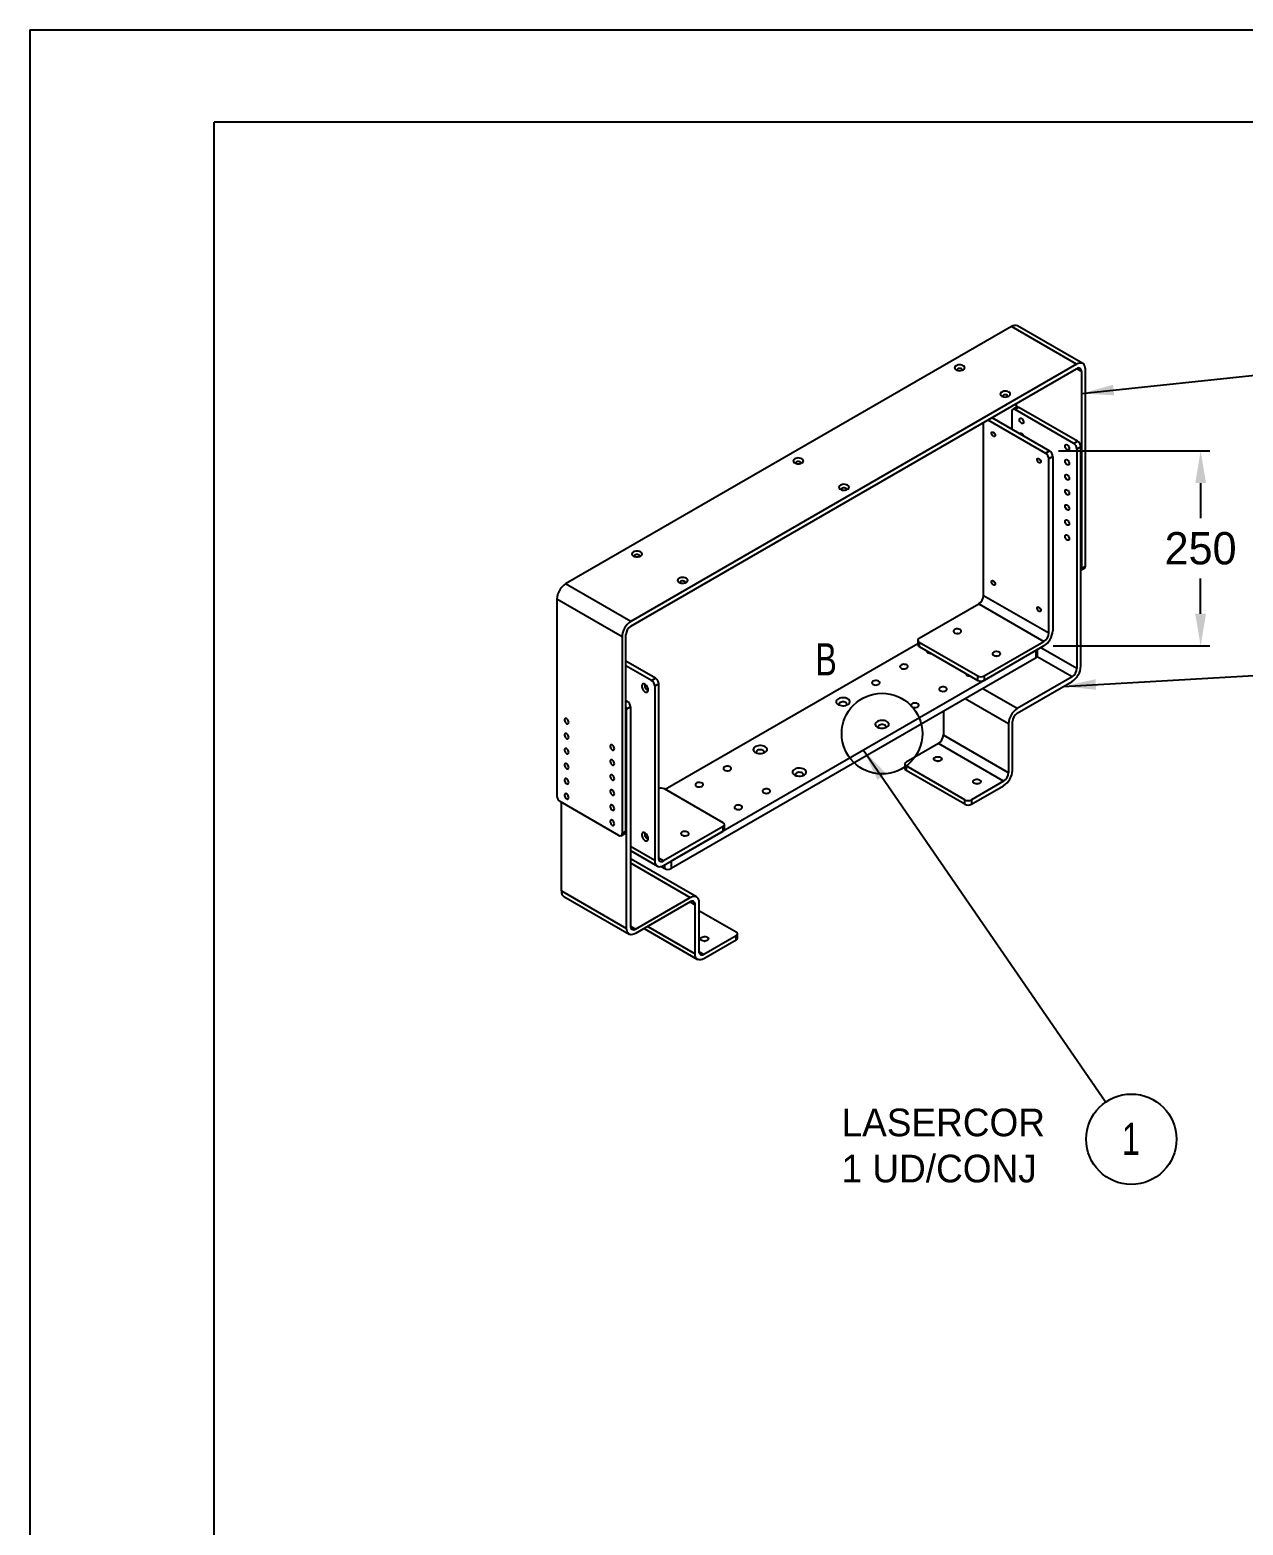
# Model space of a CAD drawing. Extents: x 0 to 4200, y 0 to 2970.
# Drawn here: x 0 to 1316, y 1348 to 2970 of the extents above; entities that cross this region are included whole.
import ezdxf

# ---------------------------------------------------------------- set-up
doc = ezdxf.new("R2010")
doc.units = 0
doc.header["$LTSCALE"] = 10
doc.header["$PDSIZE"] = -1
doc.layers.get('0').update_dxf_attribs({"linetype": 'CONTINUOUS'})
doc.layers.get('Defpoints').update_dxf_attribs({"linetype": 'CONTINUOUS'})
doc.layers.add('FORMATO', color=7, linetype='CONTINUOUS')
doc.styles.add('SLDTEXTSTYLE1', font='TXT', dxfattribs={"width": 0.75})
doc.dimstyles.new('ISO-25', dxfattribs={"dimtxt": 2.5, "dimasz": 2.5, "dimexe": 1.25, "dimexo": 0.625, "dimtad": 1, "dimdsep": 46, "dimtxsty": 'Standard', "dimcen": 2.5, "dimadec": 0, "dimazin": 0, "dimtfac": 1, "dimtmove": 0, "dimatfit": 3, "dimfxl": 0, "dimarcsym": 0})
doc.dimstyles.new('SLDDIMSTYLE0', dxfattribs={"dimtxt": 0.18, "dimasz": 35, "dimexe": 0, "dimexo": 0.0625, "dimgap": 0, "dimtad": 0, "dimtih": 1, "dimtoh": 1, "dimdec": 0, "dimrnd": 1e-09, "dimzin": 0, "dimdsep": 46, "dimtxsty": 'Standard', "dimsah": 1, "dimcen": 0.09, "dimadec": 0, "dimazin": 0, "dimtfac": 35, "dimtdec": 0, "dimtofl": 0, "dimtmove": 0, "dimatfit": 3, "dimfxl": 0, "dimtolj": 1, "dimtzin": 0, "dimarcsym": 0})

# ---------------------------------------------------------------- blocks, each defined once
blk = doc.blocks.new('SW_NOTE_12')
at = {"layer": 'FORMATO', "color": 0}
blk.add_circle((27.8, -40.3), 49, dxfattribs=at)
at = {"layer": 'FORMATO', "color": 0, "insert": (27.4, -22.3), "char_height": 35, "attachment_point": 2, "style": 'SLDTEXTSTYLE1'}
blk.add_mtext('1', dxfattribs=at)
blk = doc.blocks.new('*D19')
at = {"color": 0, "lineweight": -2}
for p, q in [((1116.1, 2513.3), (1280.1, 2513.3)), ((1270.1, 2478.3), (1270.1, 2440.2)), ((1270.1, 2336.6), (1270.1, 2374.7)), ((1110.1, 2301.6), (1280.1, 2301.6))]:
    blk.add_line(p, q, dxfattribs=at)
at = {"color": 0}
for points in [[(1264.3, 2478.3), (1276, 2478.3), (1270.1, 2513.3)], [(1264.3, 2336.6), (1276, 2336.6), (1270.1, 2301.6)]]:
    blk.add_solid(points, dxfattribs=at)
at = {"layer": 'Defpoints', "color": 0}
for p in [(1106.1, 2513.3), (1270.1, 2513.3), (1100.1, 2301.6)]:
    blk.add_point(p, dxfattribs=at)
at = {"color": 0, "insert": (1270.1, 2407.4), "char_height": 35, "attachment_point": 5}
blk.add_mtext('250', dxfattribs=at)

msp = doc.modelspace()

# ---------------------------------------------------------------- linework, layer by layer
at = {"color": 7, "linetype": 'Continuous'}
for p, q in [((0, 2970), (4200, 2970)), ((0, 2970), (0, -0.01)), ((4100, 2870), (200, 2870)), ((200, 100), (200, 2870)), ((1064.88, 2648.13), (581.22, 2368.92)), ((1135.59, 2607.31), (1064.88, 2648.13)), ((1142.34, 2607.98), (1071.63, 2648.8)), ((1135.59, 2607.31), (651.93, 2328.1)), ((651.93, 2323.2), (1135.59, 2602.41)), ((1140.9, 2599.35), (1140.9, 2385.82)), ((1145.14, 2388.27), (1145.14, 2601.8)), ((1070.18, 2564.65), (1070.18, 2560.56)), ((1043.63, 2549.32), (1106.07, 2513.27)), ((1065.24, 2556.01), (1065.24, 2536.85)), ((1070.51, 2560.75), (1066.27, 2558.3)), ((1073.01, 2560.5), (1068.77, 2558.05)), ((1132.41, 2521.31), (1068.77, 2558.05)), ((1136.65, 2523.76), (1073.01, 2560.5)), ((1034.65, 2356.49), (1034.65, 2544.14)), ((1039.39, 2546.87), (1101.83, 2510.83)), ((1132.41, 2521.31), (1136.65, 2523.76)), ((1140.19, 2517.64), (1135.95, 2515.19)), ((1135.95, 2515.19), (1135.95, 2277.17)), ((1140.19, 2279.62), (1140.19, 2517.64)), ((1101.83, 2510.83), (1106.07, 2513.27)), ((1109.61, 2507.15), (1105.36, 2504.7)), ((1105.36, 2315.67), (1105.36, 2504.7)), ((1109.61, 2507.15), (1109.61, 2318.12)), ((1140.19, 2383.72), (1144.1, 2385.98)), ((1140.9, 2385.82), (1145.14, 2388.27)), ((651.93, 2328.1), (581.22, 2368.92)), ((642.39, 2311.56), (571.67, 2352.38)), ((571.67, 2352.38), (571.67, 2138.86)), ((1034.65, 2356.49), (1105.36, 2315.67)), ((964.65, 2309.96), (1029.35, 2347.31)), ((1029.35, 2347.31), (1100.06, 2306.49)), ((642.39, 2311.56), (642.39, 2098.04)), ((646.63, 2100.49), (646.63, 2314.01)), ((689.23, 2146.06), (963.18, 2304.21)), ((963.18, 2307.92), (963.18, 2303.02)), ((964.65, 2305.87), (1028.29, 2269.14)), ((964.65, 2305.87), (964.65, 2300.98)), ((1006.43, 2315.16), (1005.95, 2315.16)), ((1035.36, 2269.14), (1100.06, 2306.49)), ((1091.75, 2296.79), (695.77, 2068.2)), ((1091.75, 2288.63), (695.77, 2060.03)), ((964.65, 2300.98), (1028.29, 2264.24)), ((1100.06, 2301.59), (1035.36, 2264.24)), ((1048.86, 2290.67), (1048.38, 2290.67)), ((1091.75, 2288.63), (1091.75, 2296.79)), ((1093.22, 2290.67), (1093.22, 2297.64)), ((678.62, 2266.52), (646.63, 2284.99)), ((674.38, 2264.07), (646.63, 2280.09)), ((674.38, 2264.07), (678.62, 2266.52)), ((682.16, 2260.39), (677.92, 2257.94)), ((677.92, 2257.94), (677.92, 2068.91)), ((682.16, 2071.36), (682.16, 2260.39)), ((1028.29, 2264.24), (1028.29, 2269.14)), ((1035.36, 2269.14), (1035.36, 2264.24)), ((1130.64, 2267.98), (1071.25, 2233.69)), ((1071.25, 2228.79), (1130.64, 2263.08)), ((646.63, 2242.51), (648.04, 2241.69)), ((651.58, 2235.57), (647.34, 2233.12)), ((647.34, 1995.1), (647.34, 2233.12)), ((651.58, 2235.57), (651.58, 1997.55)), ((990.99, 2230.46), (990.99, 2204.9)), ((1061.7, 2217.16), (1061.7, 2164.08)), ((1065.94, 2166.53), (1065.94, 2219.61)), ((985.69, 2195.72), (950.68, 2175.51)), ((1056.4, 2154.9), (985.69, 2195.72)), ((1061.7, 2164.08), (990.99, 2204.9)), ((984.74, 2176.53), (985.22, 2176.53)), ((949.22, 2173.47), (949.22, 2168.57)), ((1014.32, 2134.69), (950.68, 2171.43)), ((950.68, 2171.43), (950.68, 2166.53)), ((1014.32, 2129.79), (950.68, 2166.53)), ((752.16, 2109.73), (688.52, 2146.47)), ((1056.4, 2154.9), (1021.39, 2134.69)), ((1021.39, 2129.79), (1056.4, 2150)), ((1027.17, 2152.04), (1027.64, 2152.04)), ((638.85, 2096), (575.21, 2132.73)), ((576.62, 2035.92), (576.62, 2131.92)), ((1014.32, 2129.79), (1014.32, 2134.69)), ((1021.39, 2134.69), (1021.39, 2129.79)), ((641.35, 2095.75), (645.59, 2098.2)), ((642.39, 2098.04), (646.63, 2100.49)), ((752.16, 2105.65), (687.46, 2068.3)), ((687.46, 2063.4), (752.16, 2100.75)), ((710.86, 2095.55), (710.38, 2095.55)), ((752.16, 2100.75), (752.16, 2105.65)), ((753.63, 2102.79), (753.63, 2107.69)), ((651.58, 2079.55), (680.71, 2062.73)), ((723.03, 2029.44), (652.32, 2070.26)), ((684.78, 2062.3), (688.7, 2060.03)), ((695.77, 2068.2), (695.77, 2060.03)), ((576.62, 2035.92), (647.34, 1995.1)), ((579.42, 2029.74), (650.13, 1988.92)), ((656.88, 1994.49), (716.28, 2028.77)), ((716.28, 2023.88), (656.88, 1989.59)), ((721.58, 1967.74), (721.58, 2020.81)), ((725.82, 2023.26), (725.82, 1970.19)), ((725.82, 2014.68), (766.13, 1991.41)), ((666.35, 1995.05), (724.38, 1961.56)), ((731.13, 1967.12), (766.13, 1987.33)), ((766.13, 1982.43), (731.13, 1962.23)), ((766.13, 1982.43), (766.13, 1987.33)), ((767.59, 1984.47), (767.59, 1989.37))]:
    msp.add_line(p, q, dxfattribs=at)
at = {"color": 8, "linetype": 'Continuous'}
for p, q in [((1140.9, 2599.35), (1135.59, 2602.41)), ((1130.64, 2267.98), (1092.95, 2289.74)), ((1135.95, 2277.17), (1096.85, 2299.74)), ((1071.25, 2233.69), (1033.92, 2255.24)), ((646.63, 2240.88), (648.04, 2241.69)), ((1061.7, 2217.16), (1014.83, 2244.22)), ((677.92, 2068.91), (651.58, 2084.12)), ((651.58, 2066.13), (716.28, 2028.77)), ((687.46, 2068.3), (682.16, 2071.36)), ((688.7, 2060.03), (688.7, 2064.11)), ((716.28, 2023.88), (721.58, 2020.81)), ((651.58, 1997.55), (656.88, 1994.49)), ((670.31, 1997.34), (721.58, 1967.74)), ((725.82, 1970.19), (731.13, 1967.12))]:
    msp.add_line(p, q, dxfattribs=at)
at = {"color": 7, "linetype": 'Continuous', "flags": 128}
for points in [[(1012.56, 2601.19), (1013.43, 2601.84), (1013.98, 2602.61), (1014.17, 2603.43), (1013.98, 2604.25), (1013.43, 2605.02), (1012.56, 2605.68), (1011.42, 2606.18), (1010.09, 2606.5), (1008.67, 2606.61), (1007.24, 2606.5), (1005.92, 2606.18), (1004.78, 2605.68), (1003.9, 2605.02), (1003.35, 2604.25), (1003.17, 2603.43), (1003.35, 2602.61), (1003.9, 2601.84), (1004.78, 2601.19), (1005.92, 2600.68), (1007.24, 2600.36), (1008.67, 2600.26), (1010.09, 2600.36), (1011.42, 2600.68), (1012.56, 2601.19)], [(1011.24, 2600.62), (1011.41, 2601.11), (1011.27, 2601.69), (1010.78, 2602.2), (1010, 2602.57), (1009.05, 2602.76), (1008.04, 2602.73), (1007.11, 2602.5), (1006.4, 2602.08), (1005.99, 2601.55), (1005.94, 2600.97), (1006.09, 2600.62)], [(1145.14, 2601.8), (1144.99, 2603.63), (1144.56, 2605.23), (1143.86, 2606.57), (1142.9, 2607.59), (1141.73, 2608.27), (1140.37, 2608.59), (1138.86, 2608.53), (1137.25, 2608.1), (1135.59, 2607.31)], [(1062.05, 2572.61), (1062.93, 2573.27), (1063.48, 2574.03), (1063.66, 2574.86), (1063.48, 2575.68), (1062.93, 2576.44), (1062.05, 2577.1), (1060.91, 2577.61), (1059.59, 2577.92), (1058.16, 2578.03), (1056.74, 2577.92), (1055.41, 2577.61), (1054.28, 2577.1), (1053.4, 2576.44), (1052.85, 2575.68), (1052.66, 2574.86), (1052.85, 2574.03), (1053.4, 2573.27), (1054.28, 2572.61), (1055.41, 2572.11), (1056.74, 2571.79), (1058.16, 2571.68), (1059.59, 2571.79), (1060.91, 2572.11), (1062.05, 2572.61)], [(1060.74, 2572.05), (1060.91, 2572.54), (1060.77, 2573.12), (1060.28, 2573.63), (1059.5, 2574), (1058.54, 2574.18), (1057.53, 2574.16), (1056.61, 2573.92), (1055.9, 2573.51), (1055.49, 2572.97), (1055.44, 2572.39), (1055.59, 2572.05)], [(1073.54, 2547.13), (1073.67, 2547.92), (1074.03, 2548.48), (1074.58, 2548.75), (1075.28, 2548.7), (1076.03, 2548.34), (1076.76, 2547.7), (1077.4, 2546.86), (1077.86, 2545.9), (1078.11, 2544.93), (1078.11, 2544.06), (1077.86, 2543.37), (1077.4, 2542.95), (1076.76, 2542.84), (1076.03, 2543.05), (1075.28, 2543.56), (1074.58, 2544.31), (1074.03, 2545.22), (1073.67, 2546.2), (1073.54, 2547.13)], [(1045.26, 2528.99), (1044.56, 2529.55), (1043.95, 2530.33), (1043.52, 2531.24), (1043.32, 2532.14), (1043.39, 2532.93), (1043.71, 2533.48), (1044.24, 2533.73), (1044.9, 2533.65), (1045.62, 2533.23), (1046.28, 2532.55), (1046.81, 2531.69), (1047.13, 2530.77), (1047.2, 2529.91), (1047, 2529.23), (1046.57, 2528.82), (1045.96, 2528.73), (1045.26, 2528.99)], [(1046.95, 2531.37), (1046.47, 2532.08), (1046.22, 2532.63)], [(1073.82, 2531.9), (1074.03, 2532.15), (1074.58, 2532.42), (1075.28, 2532.37), (1076.03, 2532.01), (1076.76, 2531.37), (1077.4, 2530.53), (1077.86, 2529.57), (1077.87, 2529.56)], [(1123.04, 2518.56), (1123.17, 2519.35), (1123.53, 2519.91), (1124.08, 2520.18), (1124.78, 2520.13), (1125.53, 2519.77), (1126.26, 2519.13), (1126.9, 2518.28), (1127.36, 2517.33), (1127.61, 2516.36), (1127.61, 2515.48), (1127.36, 2514.8), (1126.9, 2514.38), (1126.26, 2514.27), (1125.53, 2514.48), (1124.78, 2514.98), (1124.08, 2515.73), (1123.53, 2516.65), (1123.17, 2517.62), (1123.04, 2518.56)], [(837.55, 2500.16), (838.42, 2500.81), (838.97, 2501.58), (839.16, 2502.4), (838.97, 2503.22), (838.42, 2503.99), (837.55, 2504.65), (836.41, 2505.15), (835.08, 2505.47), (833.66, 2505.58), (832.23, 2505.47), (830.91, 2505.15), (829.77, 2504.65), (828.89, 2503.99), (828.35, 2503.22), (828.16, 2502.4), (828.35, 2501.58), (828.89, 2500.81), (829.77, 2500.16), (830.91, 2499.65), (832.23, 2499.33), (833.66, 2499.23), (835.08, 2499.33), (836.41, 2499.65), (837.55, 2500.16)], [(836.23, 2499.59), (836.4, 2500.08), (836.27, 2500.66), (835.77, 2501.17), (835, 2501.54), (834.04, 2501.73), (833.03, 2501.7), (832.1, 2501.46), (831.39, 2501.05), (830.98, 2500.52), (830.93, 2499.94), (831.09, 2499.59)], [(1094.76, 2500.41), (1094.05, 2500.97), (1093.45, 2501.76), (1093.02, 2502.66), (1092.82, 2503.57), (1092.89, 2504.35), (1093.21, 2504.91), (1093.73, 2505.16), (1094.4, 2505.07), (1095.11, 2504.66), (1095.78, 2503.98), (1096.31, 2503.12), (1096.63, 2502.19), (1096.69, 2501.33), (1096.5, 2500.65), (1096.07, 2500.24), (1095.46, 2500.16), (1094.76, 2500.41)], [(1096.45, 2502.79), (1095.97, 2503.51), (1095.72, 2504.06)], [(1123.04, 2502.23), (1123.17, 2503.02), (1123.53, 2503.58), (1124.08, 2503.85), (1124.78, 2503.8), (1125.53, 2503.43), (1126.26, 2502.8), (1126.9, 2501.95), (1127.36, 2501), (1127.61, 2500.03), (1127.61, 2499.15), (1127.36, 2498.47), (1126.9, 2498.05), (1126.26, 2497.94), (1125.53, 2498.14), (1124.78, 2498.65), (1124.08, 2499.4), (1123.53, 2500.32), (1123.17, 2501.29), (1123.04, 2502.23)], [(1123.04, 2485.89), (1123.17, 2486.68), (1123.53, 2487.25), (1124.08, 2487.52), (1124.78, 2487.47), (1125.53, 2487.1), (1126.26, 2486.47), (1126.9, 2485.62), (1127.36, 2484.66), (1127.61, 2483.7), (1127.61, 2482.82), (1127.36, 2482.14), (1126.9, 2481.72), (1126.26, 2481.61), (1125.53, 2481.81), (1124.78, 2482.32), (1124.08, 2483.07), (1123.53, 2483.99), (1123.17, 2484.96), (1123.04, 2485.89)], [(887.04, 2471.58), (887.92, 2472.24), (888.47, 2473), (888.66, 2473.83), (888.47, 2474.65), (887.92, 2475.41), (887.04, 2476.07), (885.91, 2476.58), (884.58, 2476.89), (883.16, 2477), (881.73, 2476.89), (880.41, 2476.58), (879.27, 2476.07), (878.39, 2475.41), (877.84, 2474.65), (877.66, 2473.83), (877.84, 2473), (878.39, 2472.24), (879.27, 2471.58), (880.41, 2471.08), (881.73, 2470.76), (883.16, 2470.65), (884.58, 2470.76), (885.91, 2471.08), (887.04, 2471.58)], [(885.73, 2471.02), (885.9, 2471.51), (885.76, 2472.09), (885.27, 2472.59), (884.49, 2472.97), (883.54, 2473.15), (882.53, 2473.13), (881.6, 2472.89), (880.89, 2472.48), (880.48, 2471.94), (880.43, 2471.36), (880.58, 2471.02)], [(1123.04, 2469.56), (1123.17, 2470.35), (1123.53, 2470.91), (1124.08, 2471.18), (1124.78, 2471.14), (1125.53, 2470.77), (1126.26, 2470.13), (1126.9, 2469.29), (1127.36, 2468.33), (1127.61, 2467.37), (1127.61, 2466.49), (1127.36, 2465.81), (1126.9, 2465.39), (1126.26, 2465.27), (1125.53, 2465.48), (1124.78, 2465.99), (1124.08, 2466.74), (1123.53, 2467.65), (1123.17, 2468.63), (1123.04, 2469.56)], [(1123.04, 2453.23), (1123.17, 2454.02), (1123.53, 2454.58), (1124.08, 2454.85), (1124.78, 2454.8), (1125.53, 2454.44), (1126.26, 2453.8), (1126.9, 2452.96), (1127.36, 2452), (1127.61, 2451.03), (1127.61, 2450.16), (1127.36, 2449.48), (1126.9, 2449.06), (1126.26, 2448.94), (1125.53, 2449.15), (1124.78, 2449.66), (1124.08, 2450.41), (1123.53, 2451.32), (1123.17, 2452.3), (1123.04, 2453.23)], [(1123.04, 2436.9), (1123.17, 2437.69), (1123.53, 2438.25), (1124.08, 2438.52), (1124.78, 2438.47), (1125.53, 2438.11), (1126.26, 2437.47), (1126.9, 2436.63), (1127.36, 2435.67), (1127.61, 2434.7), (1127.61, 2433.83), (1127.36, 2433.15), (1126.9, 2432.72), (1126.26, 2432.61), (1125.53, 2432.82), (1124.78, 2433.33), (1124.08, 2434.08), (1123.53, 2434.99), (1123.17, 2435.97), (1123.04, 2436.9)], [(1123.04, 2420.57), (1123.17, 2421.36), (1123.53, 2421.92), (1124.08, 2422.19), (1124.78, 2422.14), (1125.53, 2421.78), (1126.26, 2421.14), (1126.9, 2420.3), (1127.36, 2419.34), (1127.61, 2418.37), (1127.61, 2417.5), (1127.36, 2416.82), (1126.9, 2416.39), (1126.26, 2416.28), (1125.53, 2416.49), (1124.78, 2417), (1124.08, 2417.75), (1123.53, 2418.66), (1123.17, 2419.64), (1123.04, 2420.57)], [(662.54, 2399.12), (663.41, 2399.78), (663.96, 2400.55), (664.15, 2401.37), (663.96, 2402.19), (663.41, 2402.96), (662.54, 2403.62), (661.4, 2404.12), (660.07, 2404.44), (658.65, 2404.55), (657.23, 2404.44), (655.9, 2404.12), (654.76, 2403.62), (653.89, 2402.96), (653.34, 2402.19), (653.15, 2401.37), (653.34, 2400.55), (653.89, 2399.78), (654.76, 2399.12), (655.9, 2398.62), (657.23, 2398.3), (658.65, 2398.19), (660.07, 2398.3), (661.4, 2398.62), (662.54, 2399.12)], [(661.22, 2398.56), (661.4, 2399.05), (661.26, 2399.63), (660.76, 2400.14), (659.99, 2400.51), (659.03, 2400.7), (658.02, 2400.67), (657.09, 2400.43), (656.38, 2400.02), (655.97, 2399.49), (655.93, 2398.91), (656.08, 2398.56)], [(712.04, 2370.55), (712.91, 2371.21), (713.46, 2371.97), (713.65, 2372.8), (713.46, 2373.62), (712.91, 2374.38), (712.04, 2375.04), (710.9, 2375.55), (709.57, 2375.86), (708.15, 2375.97), (706.72, 2375.86), (705.4, 2375.55), (704.26, 2375.04), (703.38, 2374.38), (702.83, 2373.62), (702.65, 2372.8), (702.83, 2371.97), (703.38, 2371.21), (704.26, 2370.55), (705.4, 2370.05), (706.72, 2369.73), (708.15, 2369.62), (709.57, 2369.73), (710.9, 2370.05), (712.04, 2370.55)], [(710.72, 2369.99), (710.89, 2370.48), (710.75, 2371.05), (710.26, 2371.56), (709.48, 2371.94), (708.53, 2372.12), (707.52, 2372.1), (706.59, 2371.86), (705.88, 2371.45), (705.47, 2370.91), (705.42, 2370.33), (705.57, 2369.99)], [(1045.26, 2367.72), (1044.56, 2368.28), (1043.95, 2369.06), (1043.52, 2369.97), (1043.32, 2370.88), (1043.39, 2371.66), (1043.71, 2372.22), (1044.24, 2372.47), (1044.9, 2372.38), (1045.62, 2371.97), (1046.28, 2371.28), (1046.81, 2370.42), (1047.13, 2369.5), (1047.2, 2368.64), (1047, 2367.96), (1046.57, 2367.55), (1045.96, 2367.47), (1045.26, 2367.72)], [(1046.95, 2370.1), (1046.47, 2370.81), (1046.22, 2371.36)], [(1094.76, 2339.15), (1094.05, 2339.7), (1093.45, 2340.49), (1093.02, 2341.4), (1092.82, 2342.3), (1092.89, 2343.09), (1093.21, 2343.64), (1093.73, 2343.89), (1094.4, 2343.81), (1095.11, 2343.39), (1095.78, 2342.71), (1096.31, 2341.85), (1096.63, 2340.93), (1096.69, 2340.07), (1096.5, 2339.39), (1096.07, 2338.98), (1095.46, 2338.89), (1094.76, 2339.15)], [(1096.45, 2341.53), (1095.97, 2342.24), (1095.72, 2342.79)], [(1003.19, 2319.35), (1002.43, 2318.76), (1002.02, 2318.07), (1001.97, 2317.34), (1002.3, 2316.63), (1002.97, 2316.01), (1003.93, 2315.53), (1005.09, 2315.24), (1006.35, 2315.16), (1007.6, 2315.29), (1008.72, 2315.64), (1009.61, 2316.15), (1010.2, 2316.8), (1010.44, 2317.52), (1010.3, 2318.25), (1009.79, 2318.92), (1008.96, 2319.47), (1007.89, 2319.86), (1006.67, 2320.05), (1005.4, 2320.02), (1004.21, 2319.78), (1003.19, 2319.35)], [(972.96, 2296.17), (972.95, 2295.88), (973.19, 2295.16), (973.78, 2294.52), (974.68, 2294), (975.8, 2293.66), (977.04, 2293.52), (977.55, 2293.53)], [(1045.61, 2294.85), (1044.86, 2294.26), (1044.44, 2293.57), (1044.39, 2292.84), (1044.72, 2292.14), (1045.4, 2291.52), (1046.36, 2291.04), (1047.52, 2290.75), (1048.78, 2290.67), (1050.02, 2290.8), (1051.14, 2291.14), (1052.04, 2291.66), (1052.63, 2292.31), (1052.87, 2293.03), (1052.72, 2293.75), (1052.22, 2294.42), (1051.39, 2294.98), (1050.32, 2295.37), (1049.09, 2295.56), (1047.83, 2295.53), (1046.63, 2295.29), (1045.61, 2294.85)], [(951.21, 2280.97), (950.19, 2281.41), (949, 2281.65), (947.73, 2281.68), (946.51, 2281.49), (945.44, 2281.1), (944.61, 2280.54), (944.1, 2279.87), (943.96, 2279.15), (944.2, 2278.43), (944.79, 2277.78), (945.69, 2277.26), (946.81, 2276.92), (948.05, 2276.79), (949.31, 2276.87), (950.47, 2277.16), (951.43, 2277.64), (952.1, 2278.26), (952.43, 2278.96), (952.38, 2279.69), (951.97, 2280.38), (951.21, 2280.97)], [(1015.39, 2271.68), (1015.38, 2271.39), (1015.62, 2270.67), (1016.21, 2270.03), (1017.1, 2269.51), (1018.22, 2269.17), (1019.47, 2269.03), (1019.97, 2269.04)], [(670.85, 2253.86), (670.72, 2255.04), (670.33, 2256.28), (669.72, 2257.49), (668.94, 2258.59), (668.03, 2259.48), (667.07, 2260.11), (666.13, 2260.43), (665.27, 2260.41), (664.57, 2260.06), (664.07, 2259.4), (663.81, 2258.48), (663.81, 2257.37), (664.07, 2256.15), (664.57, 2254.91), (665.27, 2253.74), (666.13, 2252.74), (667.07, 2251.97), (668.03, 2251.49), (668.94, 2251.34), (669.72, 2251.52), (670.33, 2252.03), (670.72, 2252.83), (670.85, 2253.86)], [(668.23, 2259.31), (667.73, 2259.29), (667.25, 2258.95), (666.99, 2258.33), (666.99, 2257.51), (667.25, 2256.59), (667.73, 2255.7), (668.37, 2254.97), (669.08, 2254.48), (669.77, 2254.31), (670.34, 2254.48), (670.72, 2254.96), (670.73, 2254.99)], [(920.81, 2263.42), (919.79, 2263.85), (918.59, 2264.1), (917.33, 2264.12), (916.1, 2263.93), (915.03, 2263.55), (914.2, 2262.99), (913.7, 2262.32), (913.56, 2261.59), (913.79, 2260.88), (914.38, 2260.23), (915.28, 2259.71), (916.4, 2259.37), (917.64, 2259.23), (918.9, 2259.32), (920.06, 2259.61), (921.02, 2260.09), (921.7, 2260.7), (922.03, 2261.41), (921.98, 2262.14), (921.56, 2262.83), (920.81, 2263.42)], [(993.64, 2256.48), (992.62, 2256.92), (991.43, 2257.16), (990.16, 2257.18), (988.94, 2256.99), (987.86, 2256.61), (987.04, 2256.05), (986.53, 2255.38), (986.39, 2254.65), (986.62, 2253.94), (987.22, 2253.29), (988.11, 2252.77), (989.23, 2252.43), (990.48, 2252.29), (991.74, 2252.38), (992.9, 2252.67), (993.86, 2253.15), (994.53, 2253.77), (994.86, 2254.47), (994.81, 2255.2), (994.39, 2255.89), (993.64, 2256.48)], [(887.4, 2244.13), (886.13, 2244.72), (884.68, 2245.14), (883.11, 2245.36), (881.49, 2245.39), (879.89, 2245.21), (878.4, 2244.84), (877.09, 2244.29), (876, 2243.6), (875.2, 2242.78), (874.73, 2241.89), (874.6, 2240.95), (874.82, 2240.03), (875.38, 2239.15), (876.25, 2238.36), (877.4, 2237.7), (878.76, 2237.19), (880.28, 2236.87), (881.89, 2236.74), (883.51, 2236.82), (885.06, 2237.09), (886.47, 2237.55), (887.68, 2238.18), (888.62, 2238.94), (889.26, 2239.8), (889.57, 2240.72), (889.53, 2241.66), (889.13, 2242.56), (888.41, 2243.4), (887.4, 2244.13)], [(885.1, 2240.15), (884.08, 2240.59), (882.88, 2240.83), (881.62, 2240.86), (880.4, 2240.67), (879.32, 2240.28), (878.5, 2239.72), (877.99, 2239.05), (877.85, 2238.33), (878.08, 2237.61), (878.27, 2237.35)], [(963.24, 2238.93), (962.22, 2239.36), (961.02, 2239.6), (959.75, 2239.63), (958.53, 2239.44), (957.46, 2239.05), (956.63, 2238.5), (956.12, 2237.83), (955.98, 2237.1), (956.22, 2236.38), (956.81, 2235.74), (957.71, 2235.22), (958.83, 2234.88), (960.07, 2234.74), (961.33, 2234.82), (962.49, 2235.12), (963.45, 2235.59), (964.13, 2236.21), (964.45, 2236.92), (964.41, 2237.65), (963.99, 2238.34), (963.24, 2238.93)], [(584.58, 2218.78), (584.45, 2219.71), (584.09, 2220.69), (583.54, 2221.6), (582.85, 2222.35), (582.09, 2222.86), (581.36, 2223.07), (580.72, 2222.96), (580.26, 2222.53), (580.01, 2221.85), (580.01, 2220.98), (580.26, 2220.01), (580.72, 2219.05), (581.36, 2218.21), (582.09, 2217.57), (582.85, 2217.21), (583.54, 2217.16), (584.09, 2217.43), (584.45, 2217.99), (584.58, 2218.78)], [(584.58, 2202.45), (584.45, 2203.38), (584.09, 2204.36), (583.54, 2205.27), (582.85, 2206.02), (582.09, 2206.53), (581.36, 2206.74), (580.72, 2206.63), (580.26, 2206.2), (580.01, 2205.52), (580.01, 2204.65), (580.26, 2203.68), (580.72, 2202.72), (581.36, 2201.88), (582.09, 2201.24), (582.85, 2200.88), (583.54, 2200.83), (584.09, 2201.1), (584.45, 2201.66), (584.58, 2202.45)], [(929.82, 2219.64), (928.56, 2220.23), (927.11, 2220.64), (925.53, 2220.87), (923.91, 2220.89), (922.32, 2220.72), (920.83, 2220.35), (919.51, 2219.8), (918.43, 2219.1), (917.63, 2218.29), (917.16, 2217.39), (917.02, 2216.46), (917.24, 2215.53), (917.8, 2214.66), (918.68, 2213.87), (919.82, 2213.2), (921.19, 2212.7), (922.71, 2212.38), (924.32, 2212.25), (925.93, 2212.33), (927.48, 2212.6), (928.9, 2213.06), (930.1, 2213.69), (931.05, 2214.45), (931.69, 2215.31), (932, 2216.23), (931.95, 2217.16), (931.56, 2218.07), (930.84, 2218.91), (929.82, 2219.64)], [(927.53, 2215.66), (926.51, 2216.09), (925.31, 2216.34), (924.05, 2216.36), (922.82, 2216.17), (921.75, 2215.78), (920.92, 2215.23), (920.42, 2214.56), (920.27, 2213.83), (920.51, 2213.11), (920.7, 2212.85)], [(584.58, 2186.12), (584.45, 2187.05), (584.09, 2188.03), (583.54, 2188.94), (582.85, 2189.69), (582.09, 2190.2), (581.36, 2190.41), (580.72, 2190.29), (580.26, 2189.87), (580.01, 2189.19), (580.01, 2188.32), (580.26, 2187.35), (580.72, 2186.39), (581.36, 2185.55), (582.09, 2184.91), (582.85, 2184.55), (583.54, 2184.5), (584.09, 2184.77), (584.45, 2185.33), (584.58, 2186.12)], [(634.08, 2190.2), (633.95, 2191.14), (633.59, 2192.11), (633.04, 2193.03), (632.34, 2193.78), (631.59, 2194.29), (630.86, 2194.49), (630.22, 2194.38), (629.76, 2193.96), (629.51, 2193.28), (629.51, 2192.4), (629.76, 2191.43), (630.22, 2190.48), (630.86, 2189.63), (631.59, 2189), (632.34, 2188.63), (633.04, 2188.58), (633.59, 2188.85), (633.95, 2189.41), (634.08, 2190.2)], [(797.6, 2192.29), (796.33, 2192.88), (794.88, 2193.29), (793.3, 2193.52), (791.68, 2193.54), (790.09, 2193.37), (788.6, 2193), (787.28, 2192.45), (786.2, 2191.76), (785.4, 2190.94), (784.93, 2190.05), (784.79, 2189.11), (785.01, 2188.18), (785.57, 2187.31), (786.45, 2186.52), (787.59, 2185.85), (788.96, 2185.35), (790.48, 2185.03), (792.09, 2184.9), (793.71, 2184.98), (795.26, 2185.25), (796.67, 2185.71), (797.87, 2186.34), (798.82, 2187.1), (799.46, 2187.96), (799.77, 2188.88), (799.72, 2189.81), (799.33, 2190.72), (798.61, 2191.56), (797.6, 2192.29)], [(584.58, 2169.79), (584.45, 2170.72), (584.09, 2171.7), (583.54, 2172.61), (582.85, 2173.36), (582.09, 2173.87), (581.36, 2174.08), (580.72, 2173.96), (580.26, 2173.54), (580.01, 2172.86), (580.01, 2171.98), (580.26, 2171.02), (580.72, 2170.06), (581.36, 2169.22), (582.09, 2168.58), (582.85, 2168.21), (583.54, 2168.17), (584.09, 2168.44), (584.45, 2169), (584.58, 2169.79)], [(634.08, 2173.87), (633.95, 2174.81), (633.59, 2175.78), (633.04, 2176.7), (632.34, 2177.45), (631.59, 2177.95), (630.86, 2178.16), (630.22, 2178.05), (629.76, 2177.63), (629.51, 2176.95), (629.51, 2176.07), (629.76, 2175.1), (630.22, 2174.15), (630.86, 2173.3), (631.59, 2172.66), (632.34, 2172.3), (633.04, 2172.25), (633.59, 2172.52), (633.95, 2173.08), (634.08, 2173.87)], [(795.3, 2188.31), (794.28, 2188.74), (793.08, 2188.99), (791.82, 2189.01), (790.59, 2188.82), (789.52, 2188.44), (788.69, 2187.88), (788.19, 2187.21), (788.04, 2186.48), (788.28, 2185.77), (788.47, 2185.5)], [(981.97, 2180.72), (982.99, 2181.15), (984.19, 2181.39), (985.45, 2181.42), (986.68, 2181.23), (987.75, 2180.84), (988.58, 2180.29), (989.08, 2179.62), (989.23, 2178.89), (988.99, 2178.17), (988.4, 2177.53), (987.5, 2177.01), (986.38, 2176.67), (985.14, 2176.53), (983.88, 2176.61), (982.72, 2176.91), (981.76, 2177.38), (981.08, 2178), (980.76, 2178.71), (980.8, 2179.44), (981.22, 2180.13), (981.97, 2180.72)], [(584.58, 2153.46), (584.45, 2154.39), (584.09, 2155.36), (583.54, 2156.28), (582.85, 2157.03), (582.09, 2157.54), (581.36, 2157.74), (580.72, 2157.63), (580.26, 2157.21), (580.01, 2156.53), (580.01, 2155.65), (580.26, 2154.69), (580.72, 2153.73), (581.36, 2152.88), (582.09, 2152.25), (582.85, 2151.88), (583.54, 2151.83), (584.09, 2152.1), (584.45, 2152.67), (584.58, 2153.46)], [(634.08, 2157.54), (633.95, 2158.48), (633.59, 2159.45), (633.04, 2160.37), (632.34, 2161.12), (631.59, 2161.62), (630.86, 2161.83), (630.22, 2161.72), (629.76, 2161.3), (629.51, 2160.61), (629.51, 2159.74), (629.76, 2158.77), (630.22, 2157.82), (630.86, 2156.97), (631.59, 2156.33), (632.34, 2155.97), (633.04, 2155.92), (633.59, 2156.19), (633.95, 2156.75), (634.08, 2157.54)], [(759.59, 2170.35), (758.57, 2170.78), (757.37, 2171.03), (756.11, 2171.05), (754.88, 2170.86), (753.81, 2170.47), (752.98, 2169.92), (752.48, 2169.25), (752.34, 2168.52), (752.57, 2167.8), (753.16, 2167.16), (754.06, 2166.64), (755.18, 2166.3), (756.42, 2166.16), (757.68, 2166.25), (758.84, 2166.54), (759.8, 2167.01), (760.48, 2167.63), (760.81, 2168.34), (760.76, 2169.07), (760.34, 2169.76), (759.59, 2170.35)], [(840.02, 2167.8), (838.76, 2168.39), (837.3, 2168.8), (835.73, 2169.03), (834.11, 2169.05), (832.52, 2168.88), (831.03, 2168.51), (829.71, 2167.96), (828.63, 2167.26), (827.83, 2166.45), (827.35, 2165.55), (827.22, 2164.62), (827.44, 2163.69), (828, 2162.81), (828.87, 2162.02), (830.02, 2161.36), (831.39, 2160.86), (832.91, 2160.54), (834.52, 2160.41), (836.13, 2160.49), (837.68, 2160.76), (839.09, 2161.22), (840.3, 2161.85), (841.25, 2162.61), (841.89, 2163.47), (842.19, 2164.39), (842.15, 2165.32), (841.76, 2166.23), (841.04, 2167.07), (840.02, 2167.8)], [(837.72, 2163.82), (836.7, 2164.25), (835.51, 2164.49), (834.24, 2164.52), (833.02, 2164.33), (831.95, 2163.94), (831.12, 2163.39), (830.61, 2162.72), (830.47, 2161.99), (830.71, 2161.27), (830.89, 2161.01)], [(584.58, 2137.12), (584.45, 2138.06), (584.09, 2139.03), (583.54, 2139.95), (582.85, 2140.7), (582.09, 2141.21), (581.36, 2141.41), (580.72, 2141.3), (580.26, 2140.88), (580.01, 2140.2), (580.01, 2139.32), (580.26, 2138.35), (580.72, 2137.4), (581.36, 2136.55), (582.09, 2135.92), (582.85, 2135.55), (583.54, 2135.5), (584.09, 2135.77), (584.45, 2136.33), (584.58, 2137.12)], [(634.08, 2141.21), (633.95, 2142.15), (633.59, 2143.12), (633.04, 2144.03), (632.34, 2144.79), (631.59, 2145.29), (630.86, 2145.5), (630.22, 2145.39), (629.76, 2144.97), (629.51, 2144.28), (629.51, 2143.41), (629.76, 2142.44), (630.22, 2141.48), (630.86, 2140.64), (631.59, 2140), (632.34, 2139.64), (633.04, 2139.59), (633.59, 2139.86), (633.95, 2140.42), (634.08, 2141.21)], [(729.18, 2152.8), (728.16, 2153.23), (726.97, 2153.47), (725.7, 2153.5), (724.48, 2153.31), (723.41, 2152.92), (722.58, 2152.37), (722.07, 2151.7), (721.93, 2150.97), (722.17, 2150.25), (722.76, 2149.61), (723.65, 2149.09), (724.77, 2148.75), (726.02, 2148.61), (727.28, 2148.69), (728.44, 2148.98), (729.4, 2149.46), (730.07, 2150.08), (730.4, 2150.79), (730.35, 2151.52), (729.94, 2152.21), (729.18, 2152.8)], [(802.01, 2145.86), (801, 2146.29), (799.8, 2146.53), (798.53, 2146.56), (797.31, 2146.37), (796.24, 2145.98), (795.41, 2145.43), (794.9, 2144.76), (794.76, 2144.03), (795, 2143.31), (795.59, 2142.67), (796.49, 2142.15), (797.61, 2141.81), (798.85, 2141.67), (800.11, 2141.75), (801.27, 2142.05), (802.23, 2142.52), (802.9, 2143.14), (803.23, 2143.85), (803.19, 2144.58), (802.77, 2145.27), (802.01, 2145.86)], [(1024.4, 2156.23), (1025.42, 2156.66), (1026.61, 2156.9), (1027.88, 2156.93), (1029.1, 2156.74), (1030.18, 2156.35), (1031, 2155.8), (1031.51, 2155.13), (1031.65, 2154.4), (1031.42, 2153.68), (1030.82, 2153.03), (1029.93, 2152.52), (1028.81, 2152.17), (1027.56, 2152.04), (1026.31, 2152.12), (1025.14, 2152.41), (1024.18, 2152.89), (1023.51, 2153.51), (1023.18, 2154.22), (1023.23, 2154.95), (1023.65, 2155.64), (1024.4, 2156.23)], [(634.08, 2124.88), (633.95, 2125.81), (633.59, 2126.79), (633.04, 2127.7), (632.34, 2128.45), (631.59, 2128.96), (630.86, 2129.17), (630.22, 2129.06), (629.76, 2128.64), (629.51, 2127.95), (629.51, 2127.08), (629.76, 2126.11), (630.22, 2125.15), (630.86, 2124.31), (631.59, 2123.67), (632.34, 2123.31), (633.04, 2123.26), (633.59, 2123.53), (633.95, 2124.09), (634.08, 2124.88)], [(771.61, 2128.3), (770.59, 2128.74), (769.39, 2128.98), (768.13, 2129.01), (766.9, 2128.82), (765.83, 2128.43), (765.01, 2127.88), (764.5, 2127.21), (764.36, 2126.48), (764.59, 2125.76), (765.18, 2125.11), (766.08, 2124.6), (767.2, 2124.25), (768.45, 2124.12), (769.7, 2124.2), (770.87, 2124.49), (771.83, 2124.97), (772.5, 2125.59), (772.83, 2126.3), (772.78, 2127.03), (772.36, 2127.72), (771.61, 2128.3)], [(634.08, 2108.55), (633.95, 2109.48), (633.59, 2110.46), (633.04, 2111.37), (632.34, 2112.12), (631.59, 2112.63), (630.86, 2112.84), (630.22, 2112.73), (629.76, 2112.31), (629.51, 2111.62), (629.51, 2110.75), (629.76, 2109.78), (630.22, 2108.82), (630.86, 2107.98), (631.59, 2107.34), (632.34, 2106.98), (633.04, 2106.93), (633.59, 2107.2), (633.95, 2107.76), (634.08, 2108.55)], [(670.85, 2092.59), (670.72, 2093.77), (670.33, 2095.01), (669.72, 2096.22), (668.94, 2097.32), (668.03, 2098.22), (667.07, 2098.85), (666.13, 2099.16), (665.27, 2099.15), (664.57, 2098.79), (664.07, 2098.13), (663.81, 2097.21), (663.81, 2096.1), (664.07, 2094.88), (664.57, 2093.64), (665.27, 2092.47), (666.13, 2091.47), (667.07, 2090.7), (668.03, 2090.22), (668.94, 2090.07), (669.72, 2090.26), (670.33, 2090.77), (670.72, 2091.57), (670.85, 2092.59)], [(668.23, 2098.05), (667.73, 2098.02), (667.25, 2097.69), (666.99, 2097.07), (666.99, 2096.24), (667.25, 2095.32), (667.73, 2094.44), (668.37, 2093.7), (669.08, 2093.21), (669.77, 2093.04), (670.34, 2093.21), (670.72, 2093.69), (670.73, 2093.72)], [(713.63, 2096.26), (714.38, 2096.85), (714.8, 2097.54), (714.84, 2098.27), (714.52, 2098.98), (713.84, 2099.6), (712.88, 2100.07), (711.72, 2100.37), (710.46, 2100.45), (709.22, 2100.31), (708.1, 2099.97), (707.2, 2099.45), (706.61, 2098.81), (706.37, 2098.09), (706.52, 2097.36), (707.02, 2096.69), (707.85, 2096.14), (708.92, 2095.75), (710.15, 2095.56), (711.41, 2095.59), (712.61, 2095.83), (713.63, 2096.26)], [(710.86, 2095.55), (710.46, 2095.55), (710.38, 2095.55)], [(651.58, 2070.61), (651.7, 2070.56), (652.32, 2070.26)], [(677.92, 2068.91), (678.06, 2067.08), (678.49, 2065.48), (679.2, 2064.14), (680.15, 2063.12), (681.33, 2062.44), (682.69, 2062.12), (684.2, 2062.18), (685.81, 2062.61), (687.46, 2063.4)], [(716.28, 2028.77), (717.94, 2029.56), (719.54, 2029.99), (721.05, 2030.05), (722.41, 2029.74), (723.59, 2029.06), (724.55, 2028.04), (725.25, 2026.7), (725.68, 2025.09), (725.82, 2023.26)], [(656.88, 1989.59), (655.22, 1988.8), (653.62, 1988.37), (652.11, 1988.31), (650.75, 1988.62), (649.57, 1989.3), (648.61, 1990.33), (647.91, 1991.66), (647.48, 1993.27), (647.34, 1995.1)], [(734.84, 1982.13), (733.82, 1981.69), (732.62, 1981.45), (731.36, 1981.42), (730.13, 1981.61), (729.06, 1982), (728.24, 1982.56), (727.73, 1983.23), (727.59, 1983.95), (727.82, 1984.67), (728.41, 1985.32), (729.31, 1985.83), (730.43, 1986.18), (731.68, 1986.31), (732.93, 1986.23), (734.1, 1985.94), (735.06, 1985.46), (735.73, 1984.84), (736.06, 1984.14), (736.01, 1983.4), (735.59, 1982.71), (734.84, 1982.13)], [(731.6, 1981.41), (731.68, 1981.41), (732.07, 1981.41)], [(731.13, 1962.23), (729.47, 1961.44), (727.86, 1961.01), (726.35, 1960.95), (724.99, 1961.26), (723.81, 1961.94), (722.86, 1962.96), (722.16, 1964.3), (721.73, 1965.91), (721.58, 1967.74)]]:
    msp.add_lwpolyline(points, dxfattribs=at)
at = {"color": 7, "linetype": 'Continuous'}
msp.add_circle((924.52, 2206.5), 43.75, dxfattribs=at)
for centre, radius, start, end in [((1068.84, 2642.62), 6.78, 65.65106, 125.65935), ((1137.66, 2599.87), 3.28, 350.78583, 129.20303), ((1067.39, 2556.36), 2.18, 50.79675, 189.21401), ((1071.55, 2558.46), 2.51, 54.38288, 114.30554), ((1128.27, 2514.84), 7.68, 2.60504, 57.39496), ((1132.51, 2517.29), 7.68, 2.60504, 57.39496), ((1097.69, 2504.35), 7.68, 2.60504, 57.39496), ((1101.93, 2506.8), 7.68, 2.60504, 57.39496), ((1138.21, 2385.61), 2.69, 317.24512, 4.54538), ((1142.55, 2388.06), 2.6, 306.72693, 4.58634), ((592.31, 2351.49), 20.66, 122.47643, 177.52357), ((1023.14, 2357.02), 11.53, 302.60566, 357.3944), ((663.02, 2310.67), 20.66, 122.47643, 177.52357), ((658.14, 2313.49), 11.53, 122.60558, 177.39455), ((965.42, 2307.92), 2.18, 110.78375, 249.21625), ((1088.97, 2319.01), 20.66, 302.47633, 357.52374), ((1093.85, 2316.2), 11.53, 302.60566, 357.3944), ((965.69, 2303.27), 2.51, 185.69502, 245.6251), ((1090.71, 2290.92), 2.51, 294.3733, 354.30723), ((1119.55, 2280.51), 20.66, 302.47651, 357.52349), ((1124.43, 2277.69), 11.53, 302.60545, 357.39458), ((670.24, 2257.59), 7.68, 2.60504, 57.39496), ((674.48, 2260.04), 7.68, 2.60504, 57.39496), ((1031.82, 2275.96), 7.69, 242.60939, 297.39061), ((1031.82, 2271.06), 7.69, 242.60939, 297.39061), ((643.9, 2235.22), 7.68, 2.60504, 57.39496), ((884.49, 2238.45), 1.81, 322.2201, 70.30773), ((640.34, 2232.91), 6.99, 1.74723, 26.04726), ((1082.34, 2216.27), 20.66, 122.47648, 177.52355), ((1077.46, 2219.08), 11.53, 122.60553, 177.3945), ((926.92, 2213.96), 1.81, 322.22205, 70.30578), ((979.47, 2205.43), 11.53, 302.60544, 357.39459), ((794.69, 2186.61), 1.81, 322.22004, 70.30768), ((951.46, 2173.47), 2.18, 110.78375, 249.21625), ((837.12, 2162.12), 1.81, 322.22199, 70.30573), ((951.72, 2168.82), 2.51, 185.69502, 245.6251), ((1045.3, 2167.43), 20.66, 302.47636, 357.52366), ((1050.19, 2164.61), 11.53, 302.60544, 357.39459), ((684.96, 2139.5), 7.83, 62.92802, 110.96995), ((579.35, 2139.21), 7.68, 182.60579, 237.39421), ((1017.86, 2141.52), 7.69, 242.60939, 297.39061), ((1017.86, 2136.62), 7.69, 242.60939, 297.39061), ((751.39, 2107.69), 2.18, 290.78295, 69.21705), ((640.23, 2097.69), 2.18, 230.79644, 9.21431), ((644.04, 2100.28), 2.6, 306.72693, 4.58634), ((751.13, 2103.04), 2.51, 294.37357, 354.30695), ((685.39, 2070.84), 3.28, 170.78614, 309.20291), ((692.24, 2066.85), 7.69, 242.60947, 297.39053), ((583.37, 2035.25), 6.78, 174.3377, 234.35043), ((718.35, 2021.34), 3.28, 350.78599, 129.20316), ((654.81, 1997.02), 3.28, 170.78585, 309.2033), ((765.35, 1989.37), 2.18, 290.78295, 69.21705), ((765.09, 1984.72), 2.51, 294.37357, 354.30695), ((729.06, 1969.66), 3.28, 170.78582, 309.20333)]:
    msp.add_arc(centre, radius, start, end, dxfattribs=at)

# ---------------------------------------------------------------- block references
at = {"layer": 'FORMATO', "color": 7}
msp.add_blockref('SW_NOTE_12', (1167.19, 1806.71), dxfattribs=at)

# ---------------------------------------------------------------- texts
at = {"color": 7, "linetype": 'Continuous', "insert": (852.02, 2304.6), "char_height": 35, "attachment_point": 1, "style": 'SLDTEXTSTYLE1'}
msp.add_mtext('B', dxfattribs=at)
at = {"insert": (880.57, 1799.64), "char_height": 30, "width": 262.5, "attachment_point": 1}
msp.add_mtext('LASERCOR\\P1 UD/CONJ\\P', dxfattribs=at)

# ---------------------------------------------------------------- dimensions: what is measured, and where the dimension line sits
dim = msp.add_linear_dim(base=(1270.13, 2513.27), p1=(1100.06, 2301.59), p2=(1106.07, 2513.27), angle=90, text='250', dimstyle='ISO-25', override={"dimtxt": 35, "dimasz": 35, "dimexe": 10, "dimexo": 10, "dimgap": 15.24, "dimtih": 1, "dimtoh": 1, "dimdec": 1, "dimzin": 0, "dimtdec": 1, "dimtzin": 0})
dim.commit()
dim.dimension.update_dxf_attribs({"geometry": '*D19', "text_midpoint": (1270.13, 2407.43)})

# ---------------------------------------------------------------- leaders
at = {"layer": 'FORMATO', "color": 7}
for points in [[(1140.9, 2575.59), (1479.96, 2611.04)], [(1121.45, 2257.77), (1579.49, 2284.28)], [(904.36, 2188.61), (1167.19, 1806.71)]]:
    msp.add_leader(points, dimstyle='SLDDIMSTYLE0', dxfattribs=at)

doc.saveas('drawing.dxf')
